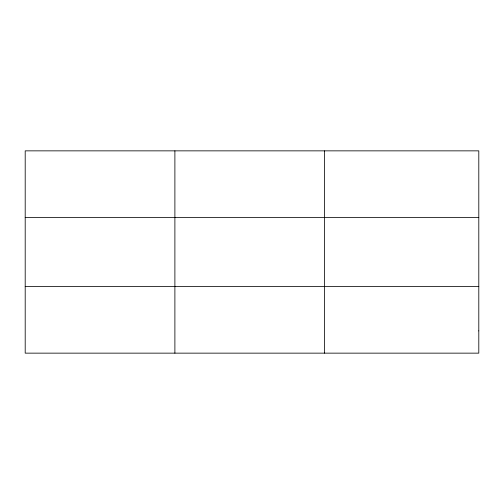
<?xml version="1.0" encoding="UTF-8"?>
<svg xmlns="http://www.w3.org/2000/svg" width="504" height="504" viewBox="0 0 504 504"><rect width="100%" height="100%" fill="white"/><g stroke="black" fill="none" stroke-linecap="round" stroke-linejoin="round"><path stroke-width="0.76" d="M174.888 353.146L174.888 150.853M324.576 353.146L324.576 150.853M25.2 217.608L478.8 217.608M25.2 286.392L478.8 286.392M478.8 330.895L478.8 353.146L25.2 353.146L25.2 150.853L478.8 150.853L478.8 330.895"/></g></svg>
